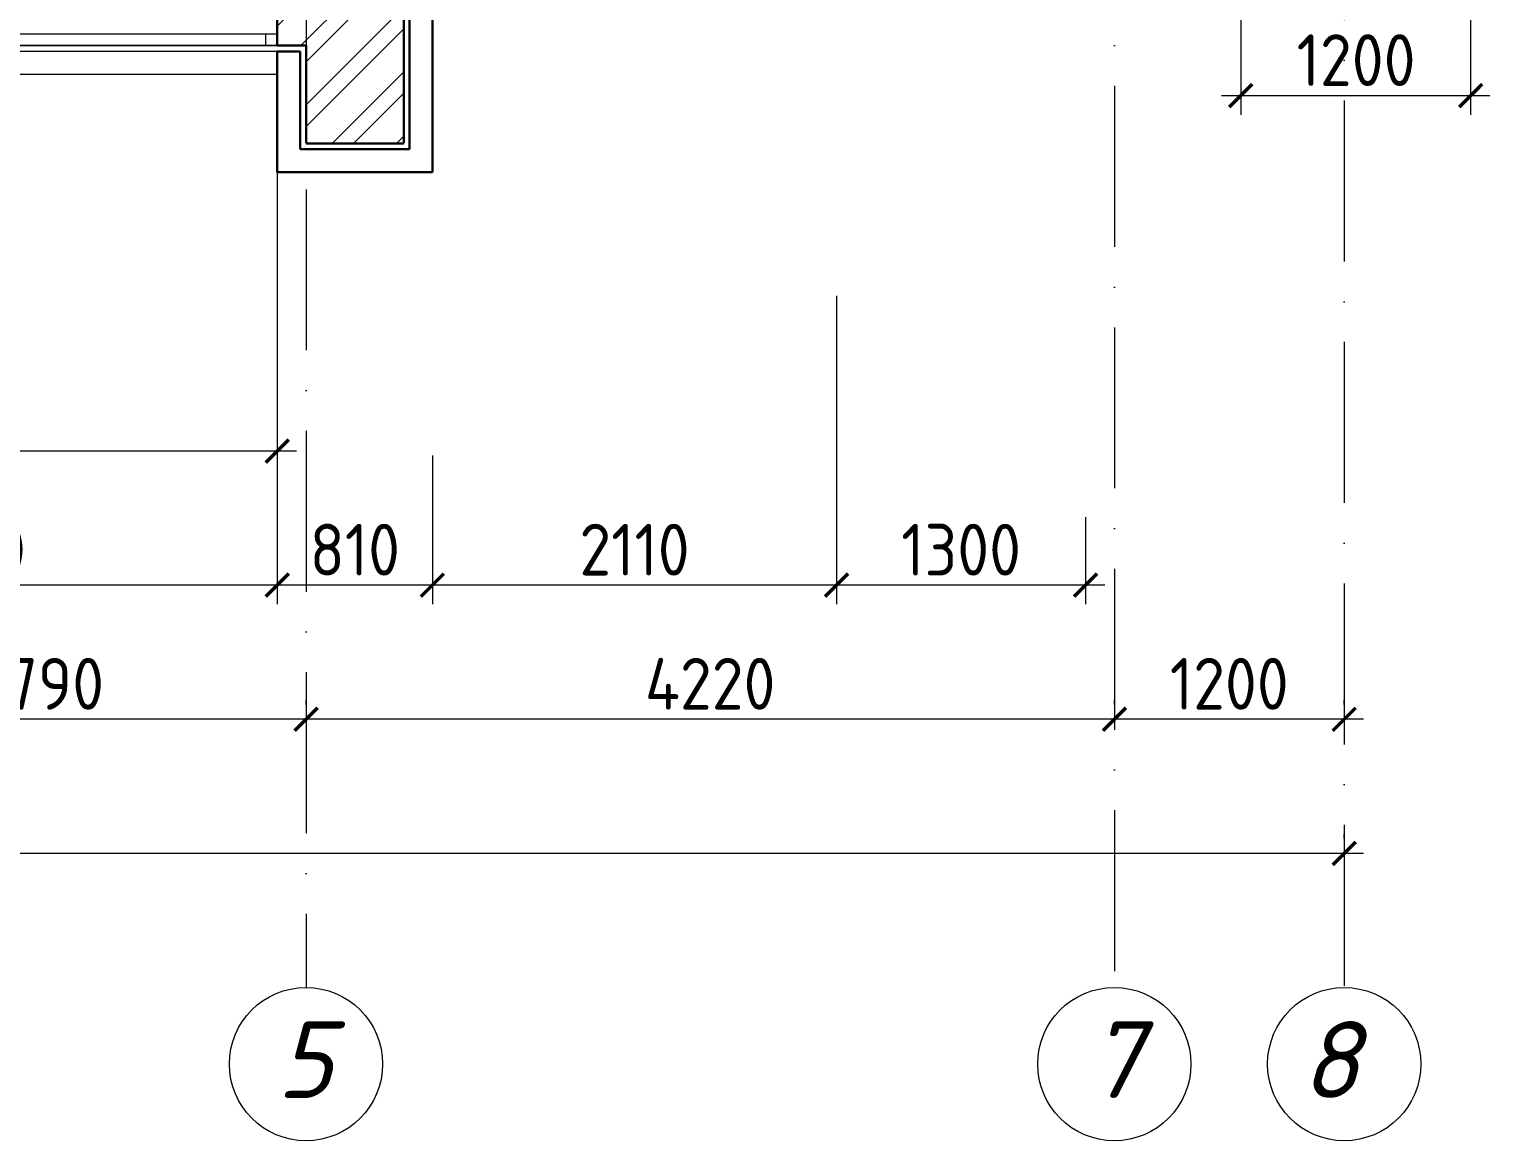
# Model space of a CAD drawing. Header units: millimetres. Extents: x 854812 to 1164625, y 589925 to 823301.
# Drawn here: x 1022050 to 1029675, y 722636 to 728437 of the extents above; entities that cross this region are included whole.
import ezdxf
from ezdxf.enums import TextEntityAlignment as Align

# ---------------------------------------------------------------- set-up
doc = ezdxf.new("R2010")
doc.units = ezdxf.units.MM
doc.linetypes.add('ACAD_ISO10W100', pattern=[18, 12, -3, 0, -3])
doc.linetypes.add('JIS_08_15', pattern=[17.25, 15, -0.75, 0.75, -0.75])
doc.layers.get('Defpoints').update_dxf_attribs({"color": 40})
for name, color, linetype, lineweight in [('АР_Штрих_материалы', 27, 'Continuous', 9), ('окна', 132, 'Continuous', 18), ('оси', 50, 'JIS_08_15', 9), ('размеры', 215, 'Continuous', 13), ('стены', 172, 'Continuous', 30), ('текст', 7, 'Continuous', 13)]:
    doc.layers.add(name, color=color, linetype=linetype, lineweight=lineweight)
doc.styles.add('GOST 2.304', font='isocpeur.ttf', dxfattribs={"width": 0.9})
doc.styles.add('Isocpeur', font='isocpeui.ttf')
doc.dimstyles.new('1', dxfattribs={"dimscale": 100, "dimtxt": 2.7, "dimasz": 1.2, "dimexe": 1, "dimexo": 1, "dimgap": 0.5, "dimtad": 1, "dimdec": 0, "dimzin": 0, "dimdsep": 46, "dimtxsty": 'GOST 2.304', "dimblk": 'ARCHTICK', "dimcen": 0.09, "dimdle": 1, "dimclrd": 256, "dimclre": 256, "dimclrt": 7, "dimadec": 0, "dimazin": 0, "dimtfac": 1, "dimtdec": 0, "dimtmove": 1, "dimatfit": 3, "dimldrblk": 'ARCHTICK', "dimfxl": 100, "dimtolj": 1, "dimtzin": 0, "dimlwd": 5, "dimlwe": 5, "dimarcsym": 1})

# ---------------------------------------------------------------- blocks, each defined once
blk = doc.blocks.new('_ArchTick')
at = {"color": 0, "linetype": 'ByBlock', "const_width": 0.15}
blk.add_lwpolyline([(-0.5, -0.5), (0.5, 0.5)], dxfattribs=at)
blk = doc.blocks.new('*D521')
at = {"layer": 'Defpoints', "color": 0, "lineweight": 50, "ltscale": 0.1}
for p in [(1026265.5, 727145.1), (1027565.5, 725990.5), (1026265.5, 725536)]:
    blk.add_point(p, dxfattribs=at)
at = {"layer": 'размеры', "lineweight": 5, "ltscale": 0.1}
for p, q in [((1026265.5, 727045.1), (1026265.5, 725436)), ((1027565.5, 725890.5), (1027565.5, 725436)), ((1027665.5, 725536), (1026165.5, 725536))]:
    blk.add_line(p, q, dxfattribs=at)
at = {"layer": 'размеры', "lineweight": 5, "ltscale": 0.1, "xscale": 120, "yscale": 120, "zscale": 120, "rotation": 180}
blk.add_blockref('_ArchTick', (1026265.5, 725536), dxfattribs=at)
at = {"layer": 'размеры', "lineweight": 5, "ltscale": 0.1, "xscale": 120, "yscale": 120, "zscale": 120}
blk.add_blockref('_ArchTick', (1027565.5, 725536), dxfattribs=at)
at = {"layer": 'размеры', "color": 7, "ltscale": 0.1, "insert": (1026915.5, 725721), "char_height": 270, "attachment_point": 5, "style": 'GOST 2.304'}
blk.add_mtext('\\A1;1300', dxfattribs=at)
blk = doc.blocks.new('*D522')
at = {"layer": 'Defpoints', "color": 0, "lineweight": 50, "ltscale": 0.1}
for p in [(1024155.5, 726311.7), (1026265.5, 725990.5), (1024155.5, 725536)]:
    blk.add_point(p, dxfattribs=at)
at = {"layer": 'размеры', "lineweight": 5, "ltscale": 0.1}
for p, q in [((1024155.5, 726211.7), (1024155.5, 725436)), ((1026265.5, 725890.5), (1026265.5, 725436)), ((1026365.5, 725536), (1024055.5, 725536))]:
    blk.add_line(p, q, dxfattribs=at)
at = {"layer": 'размеры', "lineweight": 5, "ltscale": 0.1, "xscale": 120, "yscale": 120, "zscale": 120, "rotation": 180}
blk.add_blockref('_ArchTick', (1024155.5, 725536), dxfattribs=at)
at = {"layer": 'размеры', "lineweight": 5, "ltscale": 0.1, "xscale": 120, "yscale": 120, "zscale": 120}
blk.add_blockref('_ArchTick', (1026265.5, 725536), dxfattribs=at)
at = {"layer": 'размеры', "color": 7, "ltscale": 0.1, "insert": (1025210.5, 725721), "char_height": 270, "attachment_point": 5, "style": 'GOST 2.304'}
blk.add_mtext('\\A1;2110', dxfattribs=at)
blk = doc.blocks.new('*D524')
at = {"layer": 'Defpoints', "color": 0, "lineweight": 50, "ltscale": 0.1}
for p in [(1029575.5, 734020.7), (1028375.5, 729601.2), (1029575.5, 728090.8)]:
    blk.add_point(p, dxfattribs=at)
at = {"layer": 'размеры', "lineweight": 5, "ltscale": 0.1}
for p, q in [((1029575.5, 733920.7), (1029575.5, 727990.8)), ((1028375.5, 729501.2), (1028375.5, 727990.8)), ((1028275.5, 728090.8), (1029675.5, 728090.8))]:
    blk.add_line(p, q, dxfattribs=at)
at = {"layer": 'размеры', "lineweight": 5, "ltscale": 0.1, "xscale": 120, "yscale": 120, "zscale": 120, "rotation": 180}
blk.add_blockref('_ArchTick', (1028375.5, 728090.8), dxfattribs=at)
at = {"layer": 'размеры', "lineweight": 5, "ltscale": 0.1, "xscale": 120, "yscale": 120, "zscale": 120}
blk.add_blockref('_ArchTick', (1029575.5, 728090.8), dxfattribs=at)
at = {"layer": 'размеры', "color": 7, "ltscale": 0.1, "insert": (1028977.6, 728275.8), "char_height": 270, "attachment_point": 5, "style": 'GOST 2.304'}
blk.add_mtext('\\A1;1200', dxfattribs=at)
blk = doc.blocks.new('*D528')
at = {"layer": 'Defpoints', "color": 0, "lineweight": 50, "ltscale": 0.1}
for p in [(1020045.5, 727001.7), (1023345.5, 726292.4), (1020045.5, 725536)]:
    blk.add_point(p, dxfattribs=at)
at = {"layer": 'размеры', "lineweight": 5, "ltscale": 0.1}
for p, q in [((1020045.5, 726901.7), (1020045.5, 725436)), ((1023345.5, 726192.4), (1023345.5, 725436)), ((1023445.5, 725536), (1019945.5, 725536))]:
    blk.add_line(p, q, dxfattribs=at)
at = {"layer": 'размеры', "lineweight": 5, "ltscale": 0.1, "xscale": 120, "yscale": 120, "zscale": 120, "rotation": 180}
blk.add_blockref('_ArchTick', (1020045.5, 725536), dxfattribs=at)
at = {"layer": 'размеры', "lineweight": 5, "ltscale": 0.1, "xscale": 120, "yscale": 120, "zscale": 120}
blk.add_blockref('_ArchTick', (1023345.5, 725536), dxfattribs=at)
at = {"layer": 'размеры', "color": 7, "ltscale": 0.1, "insert": (1021695.5, 725721), "char_height": 270, "attachment_point": 5, "style": 'GOST 2.304'}
blk.add_mtext('\\A1;3300', dxfattribs=at)
blk = doc.blocks.new('*D529')
at = {"layer": 'Defpoints', "color": 0, "lineweight": 50, "ltscale": 0.1}
for p in [(1023345.5, 726311.7), (1024155.5, 726311.7), (1023345.5, 725536)]:
    blk.add_point(p, dxfattribs=at)
at = {"layer": 'размеры', "lineweight": 5, "ltscale": 0.1}
for p, q in [((1023345.5, 726211.7), (1023345.5, 725436)), ((1024155.5, 726211.7), (1024155.5, 725436)), ((1024255.5, 725536), (1023245.5, 725536))]:
    blk.add_line(p, q, dxfattribs=at)
at = {"layer": 'размеры', "lineweight": 5, "ltscale": 0.1, "xscale": 120, "yscale": 120, "zscale": 120, "rotation": 180}
blk.add_blockref('_ArchTick', (1023345.5, 725536), dxfattribs=at)
at = {"layer": 'размеры', "lineweight": 5, "ltscale": 0.1, "xscale": 120, "yscale": 120, "zscale": 120}
blk.add_blockref('_ArchTick', (1024155.5, 725536), dxfattribs=at)
at = {"layer": 'размеры', "color": 7, "ltscale": 0.1, "insert": (1023750.5, 725721), "char_height": 270, "attachment_point": 5, "style": 'GOST 2.304'}
blk.add_mtext('\\A1;810', dxfattribs=at)
blk = doc.blocks.new('*D546')
at = {"layer": 'Defpoints', "color": 0, "lineweight": 50}
for p in [(1027715.5, 724836), (1027715.5, 724812.8), (1028915.5, 724812.8)]:
    blk.add_point(p, dxfattribs=at)
at = {"layer": 'размеры', "lineweight": 5}
for p, q in [((1027715.5, 724912.8), (1027715.5, 724936)), ((1028915.5, 724912.8), (1028915.5, 724936)), ((1029015.5, 724836), (1027615.5, 724836))]:
    blk.add_line(p, q, dxfattribs=at)
at = {"layer": 'размеры', "lineweight": 5, "xscale": 120, "yscale": 120, "zscale": 120, "rotation": 180}
blk.add_blockref('_ArchTick', (1027715.5, 724836), dxfattribs=at)
at = {"layer": 'размеры', "lineweight": 5, "xscale": 120, "yscale": 120, "zscale": 120}
blk.add_blockref('_ArchTick', (1028915.5, 724836), dxfattribs=at)
at = {"layer": 'размеры', "color": 7, "insert": (1028315.5, 725021), "char_height": 270, "attachment_point": 5, "style": 'GOST 2.304'}
blk.add_mtext('\\A1;1200', dxfattribs=at)
blk = doc.blocks.new('*D547')
at = {"layer": 'Defpoints', "color": 0, "lineweight": 50}
for p in [(1011745.4, 724136), (1011745.4, 724112.8), (1028915.5, 724112.8)]:
    blk.add_point(p, dxfattribs=at)
at = {"layer": 'размеры', "lineweight": 5}
for p, q in [((1011745.4, 724212.8), (1011745.4, 724236)), ((1028915.5, 724212.8), (1028915.5, 724236)), ((1029015.5, 724136), (1011645.4, 724136))]:
    blk.add_line(p, q, dxfattribs=at)
at = {"layer": 'размеры', "lineweight": 5, "xscale": 120, "yscale": 120, "zscale": 120, "rotation": 180}
blk.add_blockref('_ArchTick', (1011745.4, 724136), dxfattribs=at)
at = {"layer": 'размеры', "lineweight": 5, "xscale": 120, "yscale": 120, "zscale": 120}
blk.add_blockref('_ArchTick', (1028915.5, 724136), dxfattribs=at)
at = {"layer": 'размеры', "color": 7, "insert": (1020161.3, 724321), "char_height": 270, "attachment_point": 5, "style": 'GOST 2.304'}
blk.add_mtext('\\A1;17170', dxfattribs=at)
blk = doc.blocks.new('*D551')
at = {"layer": 'Defpoints', "color": 0, "lineweight": 50}
for p in [(1023495.5, 724836), (1023495.5, 724812.8), (1027715.5, 724812.8)]:
    blk.add_point(p, dxfattribs=at)
at = {"layer": 'размеры', "lineweight": 5}
for p, q in [((1023495.5, 724912.8), (1023495.5, 724936)), ((1027715.5, 724912.8), (1027715.5, 724936)), ((1027815.5, 724836), (1023395.5, 724836))]:
    blk.add_line(p, q, dxfattribs=at)
at = {"layer": 'размеры', "lineweight": 5, "xscale": 120, "yscale": 120, "zscale": 120, "rotation": 180}
blk.add_blockref('_ArchTick', (1023495.5, 724836), dxfattribs=at)
at = {"layer": 'размеры', "lineweight": 5, "xscale": 120, "yscale": 120, "zscale": 120}
blk.add_blockref('_ArchTick', (1027715.5, 724836), dxfattribs=at)
at = {"layer": 'размеры', "color": 7, "insert": (1025605.5, 725021), "char_height": 270, "attachment_point": 5, "style": 'GOST 2.304'}
blk.add_mtext('\\A1;4220', dxfattribs=at)
blk = doc.blocks.new('*D552')
at = {"layer": 'Defpoints', "color": 0, "lineweight": 50}
for p in [(1020705.5, 724836), (1020705.5, 724812.8), (1023495.5, 724812.8)]:
    blk.add_point(p, dxfattribs=at)
at = {"layer": 'размеры', "lineweight": 5}
for p, q in [((1020705.5, 724912.8), (1020705.5, 724936)), ((1023495.5, 724912.8), (1023495.5, 724936)), ((1023595.5, 724836), (1020605.5, 724836))]:
    blk.add_line(p, q, dxfattribs=at)
at = {"layer": 'размеры', "lineweight": 5, "xscale": 120, "yscale": 120, "zscale": 120, "rotation": 180}
blk.add_blockref('_ArchTick', (1020705.5, 724836), dxfattribs=at)
at = {"layer": 'размеры', "lineweight": 5, "xscale": 120, "yscale": 120, "zscale": 120}
blk.add_blockref('_ArchTick', (1023495.5, 724836), dxfattribs=at)
at = {"layer": 'размеры', "color": 7, "insert": (1022100.5, 725021), "char_height": 270, "attachment_point": 5, "style": 'GOST 2.304'}
blk.add_mtext('\\A1;2790', dxfattribs=at)
blk = doc.blocks.new('*D660')
at = {"layer": 'Defpoints', "color": 0, "lineweight": 50, "ltscale": 0.1}
for p in [(1023345.5, 728351.6), (1020195.5, 727314.6), (1023345.5, 726236)]:
    blk.add_point(p, dxfattribs=at)
at = {"layer": 'размеры', "lineweight": 5, "ltscale": 0.1}
for p, q in [((1023345.5, 728251.6), (1023345.5, 726136)), ((1020195.5, 727214.6), (1020195.5, 726136)), ((1020095.5, 726236), (1023445.5, 726236))]:
    blk.add_line(p, q, dxfattribs=at)
at = {"layer": 'размеры', "lineweight": 5, "ltscale": 0.1, "xscale": 120, "yscale": 120, "zscale": 120, "rotation": 180}
blk.add_blockref('_ArchTick', (1020195.5, 726236), dxfattribs=at)
at = {"layer": 'размеры', "lineweight": 5, "ltscale": 0.1, "xscale": 120, "yscale": 120, "zscale": 120}
blk.add_blockref('_ArchTick', (1023345.5, 726236), dxfattribs=at)
at = {"layer": 'размеры', "color": 7, "ltscale": 0.1, "insert": (1021545.7, 726421), "char_height": 270, "attachment_point": 5, "style": 'GOST 2.304'}
blk.add_mtext('\\A1;3150', dxfattribs=at)

msp = doc.modelspace()

# ---------------------------------------------------------------- hatches: boundary and pattern name
at = {"layer": 'АР_Штрих_материалы', "ltscale": 100}
h = msp.add_hatch(dxfattribs=at)
h.set_pattern_fill('ANSI32', color=256, scale=25, style=0)
h.set_pattern_definition([(45, (51302.94, 0), (-168.3798, 168.3798), []), (45, (51415.2, 0), (-168.3798, 168.3798), [])])
h.paths.add_polyline_path([(1011745.4, 735601.9), (1011235.5, 735601.9), (1011235.5, 732542.3), (1011745.4, 732542.3)])
h.paths.add_polyline_path([(1012915.5, 737861.9), (1011745.5, 737861.9), (1011745.5, 739661.4), (1011235.5, 739661.4), (1011235.5, 736601.9), (1011745.4, 736601.9), (1011745.4, 737481.6), (1012915.5, 737481.6)])
h.paths.add_polyline_path([(1016595.5, 728701.7), (1016085.5, 728701.7), (1016085.5, 727841.6), (1016595.5, 727841.6)])
h.paths.add_polyline_path([(1020705.5, 734641.6), (1020325.5, 734641.6), (1020325.5, 732461.6), (1019805.5, 732461.6), (1019805.5, 731951.6), (1020195.5, 731951.6), (1020195.5, 729501.5), (1020705.5, 729501.5)])
h.paths.add_polyline_path([(1018805.5, 732461.6), (1018455.5, 732461.6), (1018455.5, 734521.6), (1019255.5, 734521.6), (1019255.5, 734641.6), (1018455.5, 734641.6), (1018455.5, 734761.9), (1018335.5, 734761.9), (1018335.5, 732461.6), (1017985.5, 732461.6), (1017985.5, 731951.6), (1018805.5, 731951.6)])
h.paths.add_polyline_path([(1028225.5, 731542.3), (1027715.5, 731542.3), (1027715.5, 730661.6), (1027565.5, 730661.6), (1027565.5, 730151.6), (1027715.5, 730151.6), (1027715.5, 729641.6), (1028225.5, 729641.6)])
h.paths.add_polyline_path([(1015415.5, 730661.6), (1015415.5, 730151.6), (1016085.5, 730151.6), (1016085.5, 729641.6), (1016595.5, 729641.6), (1016595.5, 731951.6), (1016985.5, 731951.6), (1016985.5, 732461.6), (1016595.5, 732461.6), (1016595.5, 736031.9), (1017005.4, 736031.9), (1017005.4, 736151.9), (1016085.5, 736151.9), (1016085.5, 733231.6), (1016475.2, 733231.6), (1016475.2, 733091.6), (1016085.5, 733091.6), (1016085.5, 730661.6)])
h.paths.add_polyline_path([(1012415.5, 730151.6), (1012415.5, 730661.6), (1011745.4, 730661.6), (1011745.4, 731542.3), (1011235.5, 731542.3), (1011235.5, 729641.6), (1011745.5, 729641.6), (1011745.5, 730151.6)])
h.paths.add_polyline_path([(1023345.5, 728861.6), (1023345.5, 728351.6), (1023495.5, 728351.6), (1023495.5, 727841.6), (1024005.5, 727841.6), (1024005.5, 730151.6), (1026265.5, 730151.6), (1026265.5, 730661.6), (1023875.5, 730661.6), (1023875.5, 734031.4), (1023495.5, 734031.4), (1023495.5, 728861.6)])

# ---------------------------------------------------------------- linework, layer by layer
at = {"layer": 'окна', "ltscale": 0.1}
for p, q in [((1023345.5, 728352.8, 0), (1020195.5, 728352.8)), ((1020195.5, 728352.8), (1023345.5, 728352.8)), ((1023345.5, 728321.6), (1020165.5, 728321.6)), ((1023345.5, 728201.6), (1020045.5, 728201.6))]:
    msp.add_line(p, q, dxfattribs=at)
msp.add_lwpolyline([(1023345.5, 728352.8), (1020195.5, 728352.8), (1020195.5, 728412.8), (1023345.5, 728412.8)], dxfattribs=at)
at = {"layer": 'окна', "ltscale": 0.1, "elevation": 0}
msp.add_lwpolyline([(1023345.5, 728412.8), (1023345.5, 728352.8), (1023285.5, 728352.8), (1023285.5, 728412.8)], close=True, dxfattribs=at)
at = {"layer": 'оси', "color": 7, "linetype": 'ACAD_ISO10W100', "ltscale": 70}
for p, q in [((1028915.5, 748226.6), (1028915.5, 723436.1)), ((1027715.5, 730661.6), (1027715.5, 723436)), ((1023495.5, 728861.6), (1023495.5, 723436.1))]:
    msp.add_line(p, q, dxfattribs=at)
at = {"layer": 'стены', "ltscale": 0.1}
for p, q in [((1024005.5, 730151.6), (1024005.5, 727841.9)), ((1024035.5, 730121.6), (1024035.5, 727811.9)), ((1024155.5, 730001.6), (1024155.5, 727691.9)), ((1023345.5, 728861.6, 0), (1023345.5, 728351.6, 0)), ((1023345.5, 728351.6), (1023495.5, 728351.6)), ((1023495.5, 728352.8), (1023495.5, 727841.9)), ((1023345.5, 728321.6), (1023465.5, 728321.6)), ((1023345.5, 728321.6, 0), (1023345.5, 728201.6, 0)), ((1023465.5, 728321.6), (1023465.5, 727811.6)), ((1023345.5, 728201.6), (1023345.5, 727691.6)), ((1024035.5, 727811.6), (1023465.5, 727811.6)), ((1024005.5, 727841.6), (1023495.5, 727841.6)), ((1024155.5, 727691.6), (1023345.5, 727691.6))]:
    msp.add_line(p, q, dxfattribs=at)
at = {"layer": 'текст', "color": 7}
for centre in [(1023495.5, 723036.1), (1027715.5, 723036.1), (1028915.5, 723036.1)]:
    msp.add_circle(centre, 400, dxfattribs=at)

# ---------------------------------------------------------------- texts
at = {"layer": 'текст', "color": 7, "style": 'Isocpeur'}
for s, p in [('5', (1023488, 722859.6)), ('7', (1027714.3, 722859.6)), ('8', (1028840.4, 722859.6))]:
    msp.add_text(s, height=400, dxfattribs=at).set_placement(p, align=Align.CENTER)

# ---------------------------------------------------------------- dimensions: what is measured, and where the dimension line sits
at = {"layer": 'размеры', "ltscale": 0.1}
for base, p1, p2, picture, middle in [((1029575.5, 728090.8), (1028375.5, 729601.2), (1029575.5, 734020.7), '*D524', (1028977.6, 728090.8)), ((1026265.5, 725536), (1027565.5, 725990.5), (1026265.5, 727145.1), '*D521', (1026915.5, 725536))]:
    dim = msp.add_linear_dim(base=base, p1=p1, p2=p2, angle=180, dimstyle='1', dxfattribs=at)
    dim.commit()
    dim.dimension.update_dxf_attribs({"geometry": picture, "text_midpoint": middle, "dimtype": 160})
dim = msp.add_linear_dim(base=(1023345.5, 726236), p1=(1020195.5, 727314.6), p2=(1023345.5, 728351.6), dimstyle='1', dxfattribs=at)
dim.commit()
dim.dimension.update_dxf_attribs({"geometry": '*D660', "text_midpoint": (1021545.7, 726236), "dimtype": 160})
for base, p1, p2, picture, middle in [((1020045.5, 725536), (1023345.5, 726292.4), (1020045.5, 727001.7), '*D528', (1021695.5, 725721)), ((1023345.5, 725536), (1024155.5, 726311.7), (1023345.5, 726311.7), '*D529', (1023750.5, 725721))]:
    dim = msp.add_linear_dim(base=base, p1=p1, p2=p2, angle=180, dimstyle='1', dxfattribs=at)
    dim.commit()
    dim.dimension.update_dxf_attribs({"geometry": picture, "text_midpoint": middle})
dim = msp.add_linear_dim(base=(1024155.5, 725536), p1=(1026265.5, 725990.5), p2=(1024155.5, 726311.7), angle=180, dimstyle='1', override={"dimtmove": 1}, dxfattribs=at)
dim.commit()
dim.dimension.update_dxf_attribs({"geometry": '*D522', "text_midpoint": (1025210.5, 725721)})
at = {"layer": 'размеры'}
for base, p1, p2, picture, middle in [((1020705.5, 724836), (1023495.5, 724812.8), (1020705.5, 724812.8), '*D552', (1022100.5, 725021)), ((1023495.5, 724836), (1027715.5, 724812.8), (1023495.5, 724812.8), '*D551', (1025605.5, 725021)), ((1027715.5, 724836), (1028915.5, 724812.8), (1027715.5, 724812.8), '*D546', (1028315.5, 725021))]:
    dim = msp.add_linear_dim(base=base, p1=p1, p2=p2, angle=180, dimstyle='1', dxfattribs=at)
    dim.commit()
    dim.dimension.update_dxf_attribs({"geometry": picture, "text_midpoint": middle})
dim = msp.add_linear_dim(base=(1011745.4, 724136), p1=(1028915.5, 724112.8), p2=(1011745.4, 724112.8), angle=180, dimstyle='1', dxfattribs=at)
dim.commit()
dim.dimension.update_dxf_attribs({"geometry": '*D547', "text_midpoint": (1020161.3, 724136), "dimtype": 160})

doc.saveas('drawing.dxf')
